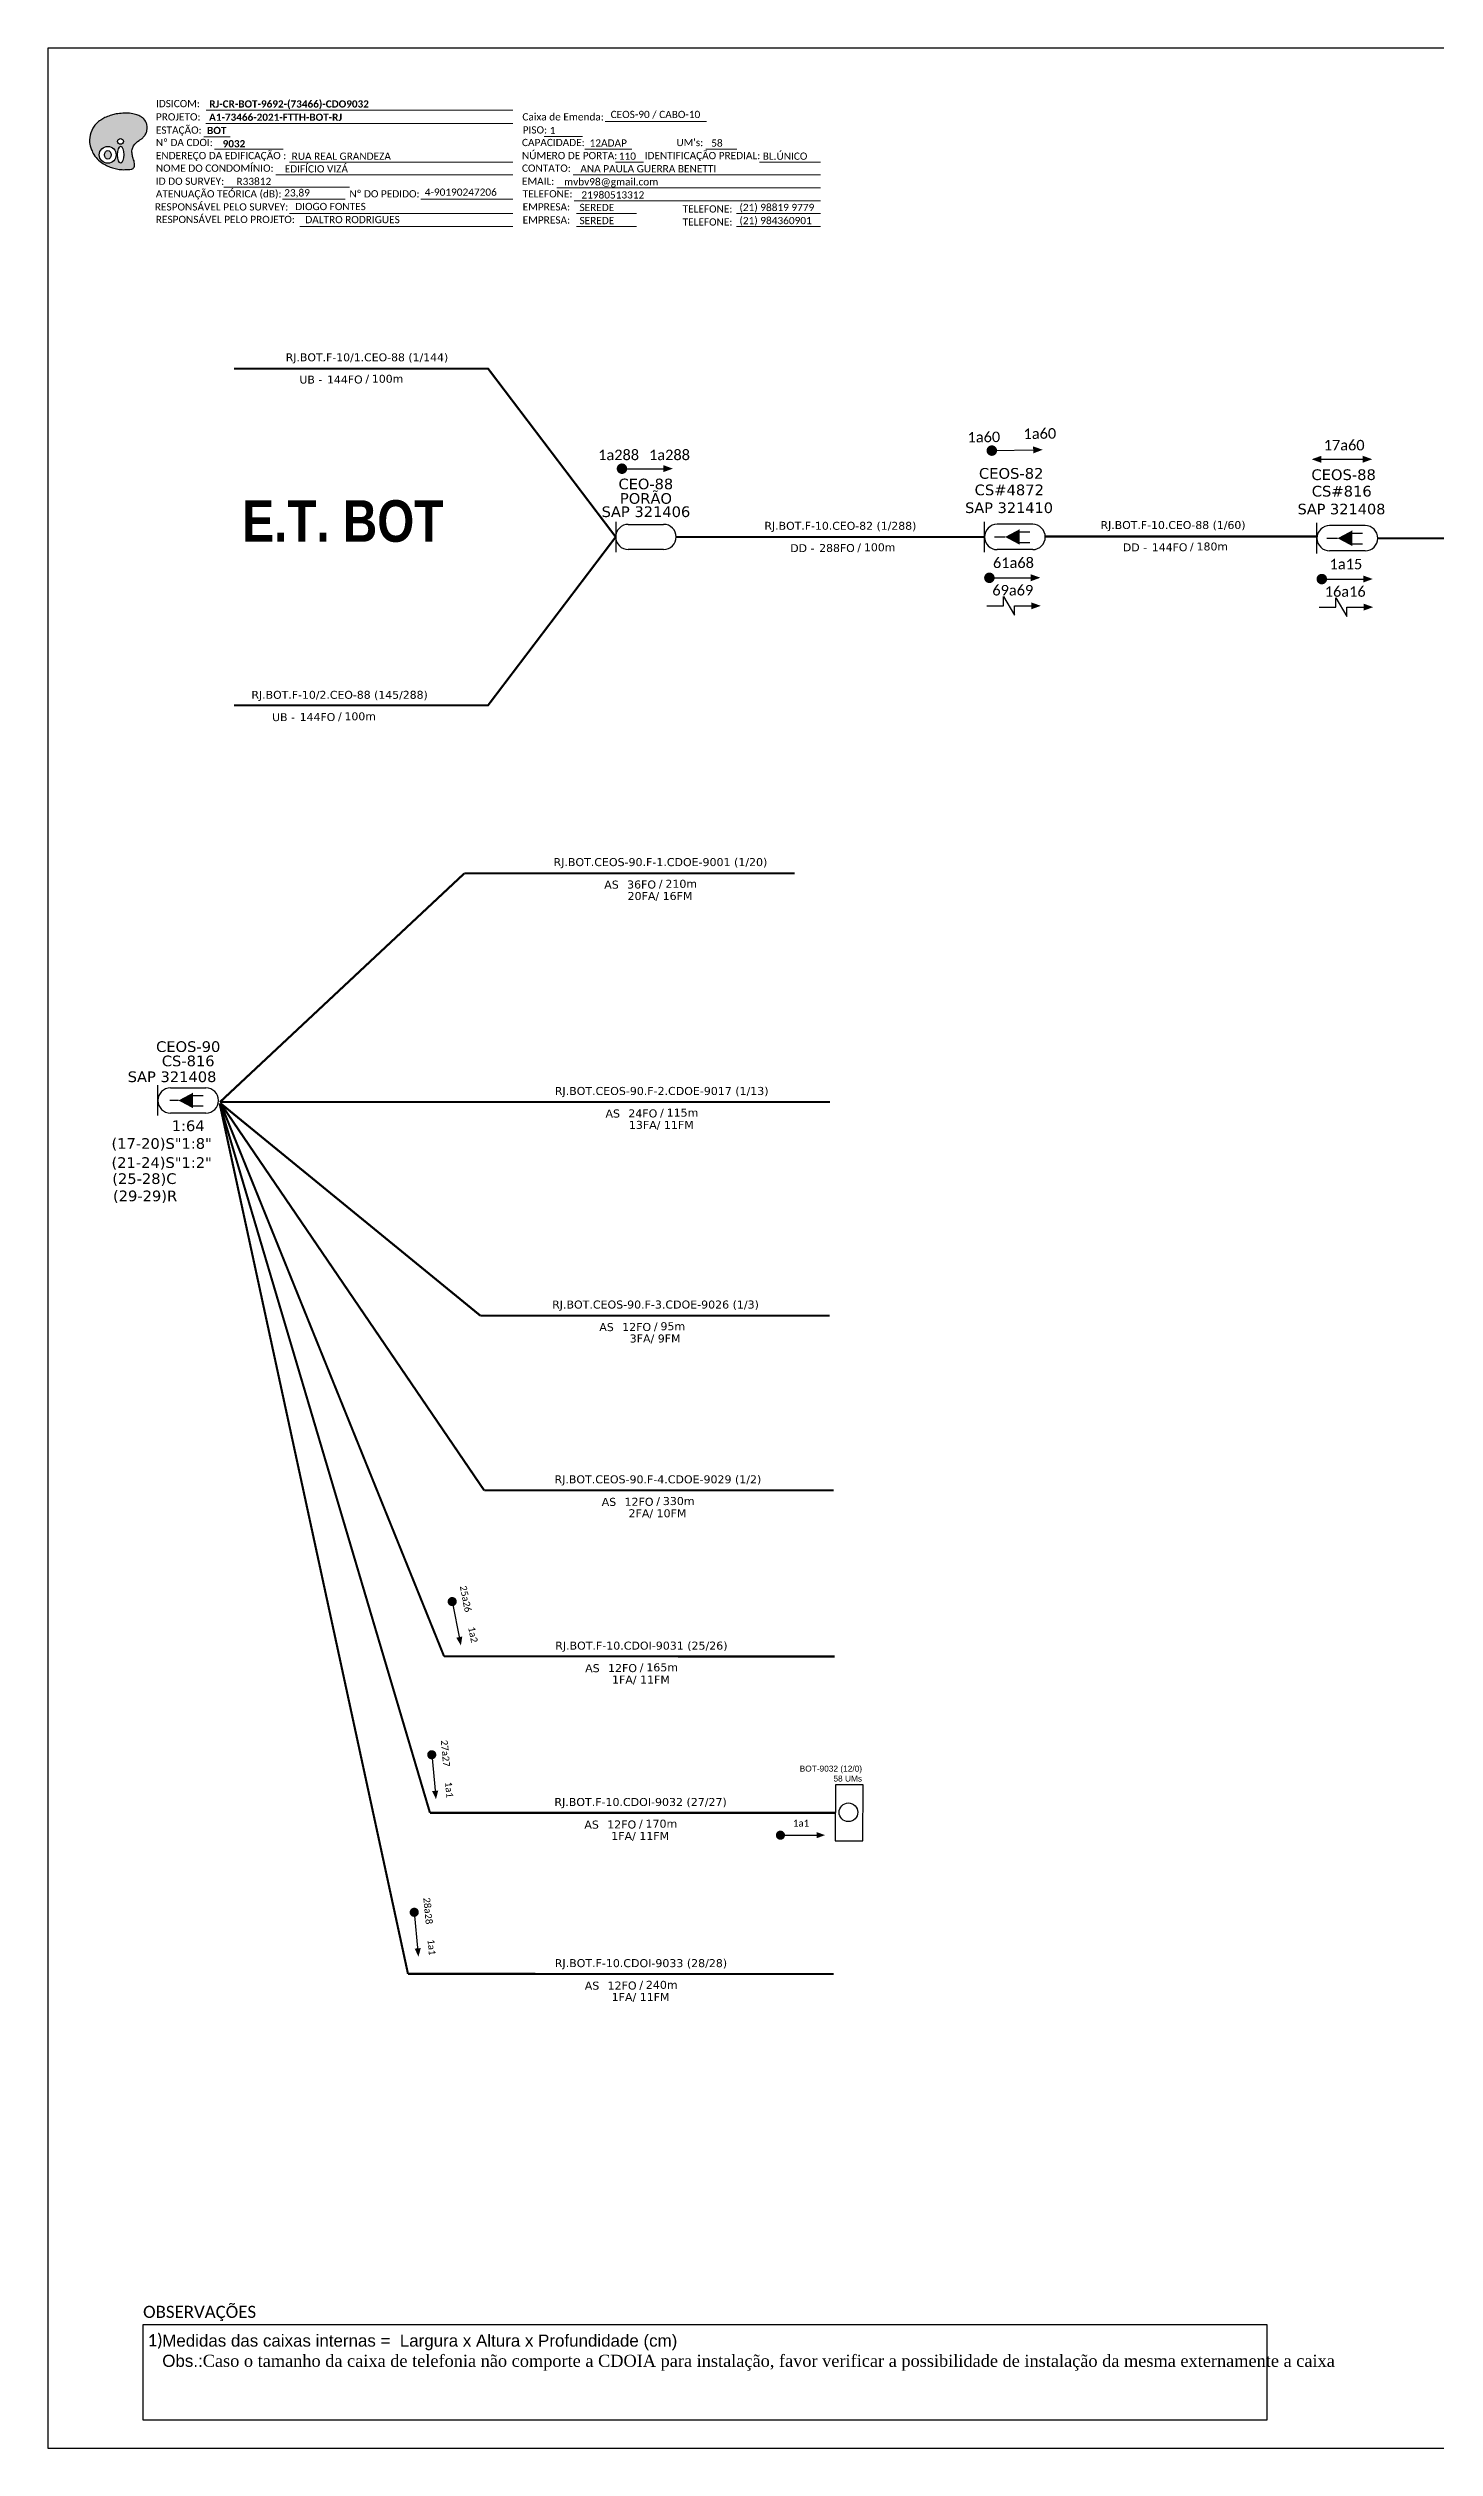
# Model space of a CAD drawing. Header units: metres. Extents: x -1286 to 457, y -500 to 94.
# Drawn here: x -1286 to -943, y -500 to 94 of the extents above; entities that cross this region are included whole.
import ezdxf
from ezdxf.enums import TextEntityAlignment as Align

# ---------------------------------------------------------------- set-up
doc = ezdxf.new("R2010")
doc.units = ezdxf.units.M
for name, color, linetype in [('20.4-CEOS', 1, 'Continuous'), ('20.5-CABO AÉREO', 1, 'Continuous'), ('20.5-CEO', 1, 'Continuous'), ('CAP a instalar', 1, 'Continuous'), ('E.T.', 7, 'Continuous'), ('Meio Fio', 7, 'Continuous'), ('SETA', 7, 'Continuous')]:
    doc.layers.add(name, color=color, linetype=linetype)
doc.layers.add('40.1-ETIQUETAS', color=1, linetype='Continuous', lineweight=20)
doc.styles.add('ARIAL', font='arial.ttf')
doc.styles.add('siredit', font='verdana.ttf')
doc.styles.add('SWISS BIT', font='swisscb.ttf')
doc.styles.add('WMF-Calibri0', font='calibri.ttf')
doc.styles.add('WMF-Calibri1', font='calibrib.ttf')
doc.linetypes.add('FENCELINE1', pattern='A,0.25,-0.1,[133,ltypeshp.shx,S=0.1,R=0,X=-0.1,Y=0],-0.1,1', length=1.45)

# ---------------------------------------------------------------- blocks, each defined once
blk = doc.blocks.new('OI')
h = blk.add_hatch(color=40)
edge = h.paths.add_edge_path()
edge.add_spline(control_points=[(4.35, -0.67), (3.92, -0.99), (3.26, -1.5), (2.81, -2.59), (2.9, -3.5), (3.06, -4.27), (3.31, -4.85), (3.37, -5.39), (3.4, -5.88), (3.2, -6.4), (2.54, -6.61), (1.65, -6.63), (0.55, -6.67), (-0.56, -6.42), (-1.61, -6.14), (-2.77, -5.61), (-3.92, -4.77), (-4.89, -3.7), (-5.34, -2.65), (-5.6, -1.94), (-5.85, -0.96), (-5.71, 0.47), (-5.1, 2.02), (-4.14, 3.02), (-3.3, 3.61), (-2.37, 4.16), (-1.36, 4.44), (-0.56, 4.7), (0.79, 4.85), (2.24, 4.97), (3.79, 4.57), (4.67, 4.21), (5.44, 3.65), (5.76, 2.99), (6.03, 2.21), (6.01, 1.46), (5.72, 0.64), (5.31, 0.08), (4.88, -0.38), (4.51, -0.55), (4.35, -0.67)], knot_values=[0, 0, 0, 0, 1.60434, 2.417191, 3.427595, 4.282808, 4.776746, 5.304182, 5.888771, 6.258406, 6.858137, 7.79129, 8.986195, 10.124242, 11.187857, 12.242908, 13.953784, 15.414161, 16.515391, 17.349188, 17.675853, 19.552021, 21.515531, 22.568638, 23.63245, 24.621084, 25.782718, 26.745347, 27.142653, 29.870543, 31.004649, 31.921532, 32.709589, 33.801391, 34.042471, 35.192333, 35.971461, 36.628871, 37.254359, 37.836911, 37.836911, 37.836911, 37.836911], degree=3, periodic=0)
h.paths.add_polyline_path([(1.13, -0.87, -1), (-0.04, -0.87, -1)], flags=16)
edge = h.paths.add_edge_path(flags=16)
edge.add_ellipse((0.56, -3.59), major_axis=(-0.02, 1.71), ratio=0.361305, start_angle=0, end_angle=360)
h.paths.add_polyline_path([(-0.36, -3.62, -1), (-3.8, -3.62, -1)], flags=16)
edge = h.paths.add_edge_path(flags=0)
edge.add_ellipse((-2.08, -3.62), major_axis=(0, 0.885), ratio=0.758294, start_angle=0, end_angle=360)
at = {"color": 40}
for centre, radius in [((-2.08, -3.62), 1.72), ((0.54, -0.87), 0.587)]:
    blk.add_circle(centre, radius, dxfattribs=at)
blk.add_ellipse((-2.08, -3.62), major_axis=(0, 0.885), ratio=0.758294, start_param=-3.141592653589792, end_param=3.141592653589792, dxfattribs=at)
blk.add_ellipse((0.56, -3.59), major_axis=(-0.02, 1.71), ratio=0.361305, dxfattribs=at)
at = {"color": 40, "start_tangent": (-0.800898, -0.598801), "end_tangent": (-0.800898, -0.598801)}
blk.add_spline([(4.35, -0.67), (3.2, -1.78), (2.9, -2.54), (2.92, -3.55), (3.12, -4.38), (3.28, -4.85), (3.37, -5.37), (3.35, -5.95), (3.2, -6.29), (2.66, -6.55), (1.73, -6.63), (0.54, -6.62), (-0.58, -6.41), (-1.6, -6.11), (-2.56, -5.67), (-3.95, -4.67), (-4.89, -3.56), (-5.37, -2.56), (-5.64, -1.78), (-5.72, -1.46), (-5.63, 0.42), (-4.84, 2.22), (-4.13, 2.99), (-3.27, 3.62), (-2.4, 4.09), (-1.3, 4.47), (-0.37, 4.72), (0.02, 4.77), (2.75, 4.8), (3.85, 4.53), (4.69, 4.16), (5.31, 3.68), (5.85, 2.73), (5.93, 2.5), (5.94, 1.35), (5.67, 0.62), (5.29, 0.08), (4.84, -0.36), (4.35, -0.67)], degree=3, dxfattribs=at)
blk = doc.blocks.new('ETIQUETA_RS5F')
at = {"layer": '40.1-ETIQUETAS', "color": 0, "style": 'siredit'}
blk.add_text('/', height=1.5, dxfattribs=at).set_placement((1.58, -1.95), align=Align.MIDDLE_RIGHT)
for tag, p in [('ETIQUETA_R_PRIMARIA', (1.21, 4.1)), ('ETIQUETA_R_SECUNDARIA', (1.21, 2.1)), ('F_ATIVAS/F_MORTAS', (1.14, -4.24))]:
    blk.add_attdef(tag, text='', height=1.5, dxfattribs=at).set_placement(p, align=Align.MIDDLE_CENTER)
for tag, p in [('TIPO_CABO', (-6.58, -2.12)), ('CAP_CABO', (0.4, -2.09))]:
    blk.add_attdef(tag, text='', height=1.5, dxfattribs=at).set_placement(p, align=Align.MIDDLE_RIGHT)
blk.add_attdef('METROS', text='', height=1.5, dxfattribs=at).set_placement((2.14, -1.95), align=Align.MIDDLE_LEFT)
for tag, p in [('FUSÃO_1', (0.85, -8.39)), ('FUSÃO_2', (0.85, -10.6)), ('FUSÃO_3', (0.85, -12.93)), ('FUSÃO_4', (0.85, -15.14)), ('FUSÃO_5', (0.85, -17.16))]:
    blk.add_attdef(tag, text='', height=1.5, dxfattribs=at).set_placement(p, align=Align.CENTER)

msp = doc.modelspace()

# ---------------------------------------------------------------- linework, layer by layer
at = {"color": 0}
for p, q in [((-1262.5, -469.23), (-984.25, -469.23)), ((-1262.5, -492.93), (-1262.5, -469.23)), ((-984.25, -469.23), (-984.25, -492.93)), ((-984.25, -492.93), (-1262.5, -492.93))]:
    msp.add_line(p, q, dxfattribs=at)
msp.add_lwpolyline([(-1286.07, -499.81), (-445.07, -499.81), (-445.07, 94.19), (-1286.07, 94.19)], close=True)
at = {"color": 7, "lineweight": 0}
for points in [[(-1246.94, 78.79), (-1170.96, 78.79)], [(-1247.47, 72.24), (-1240.92, 72.24)], [(-1246.97, 75.52), (-1171.01, 75.52)], [(-1163.19, 72.28), (-1153.71, 72.28)], [(-1148.15, 76.01), (-1123.01, 76.01)], [(-1244.81, 69.17), (-1227.84, 69.17)], [(-1226.24, 65.93), (-1170.98, 65.93)], [(-1153.14, 69.17), (-1141.52, 69.17)], [(-1145.56, 65.93), (-1138.61, 65.93)], [(-1123.2, 69.17), (-1115.53, 69.17)], [(-1109.86, 65.93), (-1094.82, 65.93)], [(-1242.49, 59.75), (-1211.44, 59.75)], [(-1229.65, 62.82), (-1170.98, 62.82)], [(-1160.06, 59.58), (-1094.8, 59.58)], [(-1156.02, 62.82), (-1094.8, 62.82)], [(-1227.96, 56.79), (-1212.45, 56.79)], [(-1193.73, 56.79), (-1170.96, 56.79)], [(-1155.78, 56.34), (-1094.8, 56.34)], [(-1226.24, 53.23), (-1170.98, 53.23)], [(-1223.75, 49.99), (-1170.98, 49.99)], [(-1155.17, 53.23), (-1140.37, 53.23)], [(-1155.17, 49.99), (-1140.37, 49.99)], [(-1115.57, 53.23), (-1094.8, 53.23)], [(-1115.57, 49.99), (-1094.8, 49.99)]]:
    msp.add_lwpolyline(points, dxfattribs=at)
at = {"color": 7}
for points, const_width in [([(-1053.03, -5.46, 1), (-1051.73, -5.44, 1)], 1.3), ([(-1144.6, -9.93, 1), (-1143.31, -9.93, 1)], 1.3), ([(-1053.63, -36.93, 1), (-1052.33, -36.93, 1)], 1.3), ([(-971.32, -37.25, 1), (-970.02, -37.25, 1)], 1.3), ([(-1186.09, -289.76, 1), (-1185.87, -290.87, 1)], 1.13), ([(-1191.1, -327.66, 1), (-1190.99, -328.79, 1)], 1.13), ([(-1105.28, -348.14, 1), (-1104.15, -348.14, 1)], 1.13), ([(-1195.44, -366.65, 1), (-1195.33, -367.78, 1)], 1.13)]:
    msp.add_lwpolyline(points, format="xyb", close=True, dxfattribs=dict(at, const_width=const_width))
for points in [[(-1049.51, -43.87), (-1049.51, -41.58), (-1046.77, -46.16), (-1046.77, -43.87)], [(-967.2, -44.19), (-967.2, -41.9), (-964.46, -46.48), (-964.46, -44.19)]]:
    msp.add_lwpolyline(points, dxfattribs=at)
at = {"color": 1}
msp.add_lwpolyline([(-1091.15, -349.53), (-1084.28, -349.57), (-1084.2, -335.71), (-1091.07, -335.67)], close=True, dxfattribs=at)
at = {"layer": '20.4-CEOS', "color": 7}
for p, q in [((-1042.26, -23.69), (-1051.05, -23.69)), ((-959.95, -24.01), (-968.74, -24.01)), ((-1042.26, -29.95), (-1051.05, -29.95)), ((-959.95, -30.27), (-968.74, -30.27)), ((-1255.72, -163.17), (-1246.97, -163.17)), ((-1246.97, -169.41), (-1255.72, -169.41))]:
    msp.add_line(p, q, dxfattribs=at)
for points in [[(-1054.18, -30.6), (-1054.18, -23.04)], [(-971.87, -30.92), (-971.87, -23.36)], [(-1051.75, -26.82), (-1049.08, -26.82)], [(-1051.75, -26.82), (-1049.08, -26.82)], [(-1045.61, -25.58), (-1042.94, -25.58)], [(-1045.61, -25.58), (-1042.94, -25.58)], [(-1045.61, -28.18), (-1042.94, -28.18)], [(-1045.61, -28.18), (-1042.94, -28.18)], [(-969.44, -27.14), (-966.77, -27.14)], [(-969.44, -27.14), (-966.77, -27.14)], [(-963.3, -25.9), (-960.63, -25.9)], [(-963.3, -25.9), (-960.63, -25.9)], [(-963.3, -28.5), (-960.63, -28.5)], [(-963.3, -28.5), (-960.63, -28.5)], [(-1258.84, -170.05), (-1258.84, -162.52)], [(-1253.76, -166.29), (-1255.87, -166.29)], [(-1250.31, -165.05), (-1247.65, -165.05)], [(-1250.31, -167.64), (-1247.65, -167.64)]]:
    msp.add_lwpolyline(points, dxfattribs=at)
for points in [[(-1049.08, -26.82, 0, 3.87, 0), (-1045.45, -26.82, 3.87, 3.87, 0)], [(-1049.08, -26.82, 0, 3.87, 0), (-1045.45, -26.82, 3.87, 3.87, 0)], [(-966.77, -27.14, 0, 3.87, 0), (-963.14, -27.14, 3.87, 3.87, 0)], [(-966.77, -27.14, 0, 3.87, 0), (-963.14, -27.14, 3.87, 3.87, 0)], [(-1253.76, -166.29, 0, 3.85, 0), (-1250.15, -166.29, 3.85, 3.85, 0)]]:
    msp.add_lwpolyline(points, format="xyseb", dxfattribs=at)
for centre, radius, start, end in [((-1051.05, -26.82), 3.13, 90, 270), ((-1042.26, -26.82), 3.13, 270, 90), ((-968.74, -27.14), 3.13, 90, 270), ((-959.95, -27.14), 3.13, 270, 90), ((-1255.72, -166.29), 3.12, 90, 270), ((-1246.97, -166.29), 3.12, 270, 90)]:
    msp.add_arc(centre, radius, start, end, dxfattribs=at)
at = {"layer": '20.5-CABO AÉREO', "color": 7, "ltscale": 50, "const_width": 0.524}
for points in [[(-1240.04, 14.84), (-1177.1, 14.84), (-1145.5, -26.82)], [(-1240.04, -68.48), (-1177.1, -68.48), (-1145.5, -26.82)], [(-1130.45, -26.82), (-1054.18, -26.82)], [(-1039.07, -26.72), (-972.07, -26.72)], [(-956.82, -27.14), (-880.55, -27.14)]]:
    msp.add_lwpolyline(points, dxfattribs=at)
at = {"layer": '20.5-CEO', "color": 7}
for p, q in [((-1142.39, -23.7), (-1133.64, -23.7)), ((-1133.64, -29.94), (-1142.39, -29.94))]:
    msp.add_line(p, q, dxfattribs=at)
msp.add_lwpolyline([(-1145.5, -23.06), (-1145.5, -30.58)], dxfattribs=at)
for centre, start, end in [((-1142.39, -26.82), 90, 270), ((-1133.64, -26.82), 270, 90)]:
    msp.add_arc(centre, 3.12, start, end, dxfattribs=at)
at = {"layer": 'CAP a instalar', "color": 7, "linetype": 'FENCELINE1', "ltscale": 7, "const_width": 0.529}
for points in [[(-1243.48, -166.68), (-1182.98, -110.09)], [(-1101.15, -110.09), (-1182.98, -110.09)], [(-1243.57, -167.01), (-1196.93, -382.46)], [(-1243.48, -166.68), (-1092.45, -166.69)], [(-1243.33, -167.01), (-1187.99, -303.88)], [(-1178.06, -262.8), (-1243.33, -167.01)], [(-1179.02, -219.54), (-1243.33, -167.01)], [(-1179.02, -219.54), (-1092.51, -219.55)], [(-1178.06, -262.8), (-1091.54, -262.8)], [(-1187.99, -303.88), (-1091.32, -303.9)], [(-1196.93, -382.46), (-1091.52, -382.48)]]:
    msp.add_lwpolyline(points, dxfattribs=at)
at = {"layer": 'CAP a instalar', "color": 1, "linetype": 'FENCELINE1', "ltscale": 7, "const_width": 0.529}
for points in [[(-1243.57, -167.01), (-1191.49, -342.59)], [(-1191.49, -342.59), (-1091.11, -342.6)]]:
    msp.add_lwpolyline(points, dxfattribs=at)
at = {"layer": 'Meio Fio', "color": 1}
msp.add_circle((-1087.88, -342.47), 2.31, dxfattribs=at)
at = {"layer": 'SETA', "color": 7}
for points in [[(-1052.38, -5.45), (-1041.24, -5.28)], [(-1143.95, -9.93), (-1132.81, -9.93)], [(-970.81, -7.6), (-959.67, -7.6)], [(-1052.98, -36.93), (-1041.84, -36.93)], [(-970.67, -37.25), (-959.53, -37.25)], [(-1053.64, -43.87), (-1049.51, -43.87)], [(-1046.77, -43.87), (-1042.63, -43.87)], [(-971.33, -44.19), (-967.2, -44.19)], [(-964.46, -44.19), (-960.32, -44.19)], [(-1185.98, -290.32), (-1184.1, -299.89)], [(-1191.05, -328.23), (-1190.13, -337.94)], [(-1104.71, -348.14), (-1094.96, -348.14)], [(-1195.38, -367.21), (-1194.47, -376.92)]]:
    msp.add_lwpolyline(points, dxfattribs=at)
for points in [[(-1042.15, -4.41), (-1039.76, -5.24), (-1042.12, -6.14)], [(-1133.71, -9.05), (-1131.33, -9.91), (-1133.71, -10.78)], [(-970.81, -6.74), (-973.19, -7.6), (-970.81, -8.47)], [(-960.56, -6.72), (-958.19, -7.59), (-960.56, -8.45)], [(-1042.73, -36.05), (-1040.36, -36.91), (-1042.73, -37.78)], [(-960.42, -36.37), (-958.05, -37.23), (-960.42, -38.1)], [(-1042.63, -43.01), (-1040.25, -43.87), (-1042.63, -44.73)], [(-960.32, -43.33), (-957.94, -44.19), (-960.32, -45.05)], [(-1183.49, -298.97), (-1183.83, -301.16), (-1184.97, -299.26)], [(-1189.44, -337.09), (-1190, -339.23), (-1190.95, -337.23)], [(-1095.74, -347.37), (-1093.66, -348.12), (-1095.74, -348.88)], [(-1193.77, -376.07), (-1194.33, -378.21), (-1195.28, -376.21)]]:
    msp.add_solid(points, dxfattribs=at)

# ---------------------------------------------------------------- block references
at = {"color": 7, "xscale": 1.213923925163967, "yscale": 1.213923925163967, "zscale": 1.213923925163967, "rotation": 0.1532896023949059}
msp.add_blockref('OI', (-1268.76, 72.14), dxfattribs=at)
at = {"layer": '40.1-ETIQUETAS', "color": 7}
ref = msp.add_blockref('ETIQUETA_RS5F', (-1208.64, 14.89), dxfattribs=dict(at, xscale=1.309090909090909, yscale=1.309090909090909, zscale=1.309090909090909))
ref.add_attrib('ETIQUETA_R_SECUNDARIA', 'RJ.BOT.F-10/1.CEO-88 (1/144)', dxfattribs={"color": 0, "height": 1.9636, "style": 'siredit'}).set_placement((-1207.09, 17.64), align=Align.MIDDLE_CENTER)
ref.add_attrib('TIPO_CABO', 'UB - ', dxfattribs={"color": 0, "height": 1.964, "style": 'siredit'}).set_placement((-1217.3, 12.12), align=Align.MIDDLE_RIGHT)
ref.add_attrib('CAP_CABO', '144FO', dxfattribs={"color": 0, "height": 1.964, "style": 'siredit'}).set_placement((-1208.16, 12.15), align=Align.MIDDLE_RIGHT)
ref.add_attrib('METROS', '100m', dxfattribs={"color": 0, "height": 1.964, "style": 'siredit'}).set_placement((-1205.87, 12.33), align=Align.MIDDLE_LEFT)
ref = msp.add_blockref('ETIQUETA_RS5F', (-1215.41, -68.65), dxfattribs=dict(at, xscale=1.309090909090909, yscale=1.309090909090909, zscale=1.309090909090909))
ref.add_attrib('ETIQUETA_R_SECUNDARIA', 'RJ.BOT.F-10/2.CEO-88 (145/288)', dxfattribs={"color": 0, "height": 1.9636, "style": 'siredit'}).set_placement((-1213.86, -65.89), align=Align.MIDDLE_CENTER)
ref.add_attrib('TIPO_CABO', 'UB - ', dxfattribs={"color": 0, "height": 1.964, "style": 'siredit'}).set_placement((-1224.07, -71.42), align=Align.MIDDLE_RIGHT)
ref.add_attrib('CAP_CABO', '144FO', dxfattribs={"color": 0, "height": 1.964, "style": 'siredit'}).set_placement((-1214.93, -71.39), align=Align.MIDDLE_RIGHT)
ref.add_attrib('METROS', '100m', dxfattribs={"color": 0, "height": 1.964, "style": 'siredit'}).set_placement((-1212.65, -71.21), align=Align.MIDDLE_LEFT)

# ---------------------------------------------------------------- texts
at = {"color": 7, "lineweight": 0, "style": 'WMF-Calibri0'}
for s, height, p in [('PROJETO:', 1.793, (-1259.34, 76.26)), ('IDSICOM:', 1.793, (-1259.34, 79.54)), ('Caixa de Emenda:', 1.7927, (-1168.6, 76.26)), ('ESTAÇÃO:', 1.793, (-1259.36, 72.98)), ('Nº DA CDOI:', 1.7927, (-1259.36, 69.91)), ('CAPACIDADE:', 1.7927, (-1168.71, 69.91)), ('PISO:', 1.793, (-1168.53, 73.03)), ("UM's:", 1.793, (-1130.47, 69.91)), ('ENDEREÇO DA EDIFICAÇÃO :', 1.7927, (-1259.36, 66.68)), ('NOME DO CONDOMÍNIO:', 1.7927, (-1259.36, 63.56)), ('CONTATO:', 1.793, (-1168.71, 63.56)), ('NÚMERO DE PORTA:', 1.7927, (-1168.71, 66.68)), ('IDENTIFICAÇÃO PREDIAL:', 1.7927, (-1138.34, 66.68)), ('ATENUAÇÃO TEÓRICA (dB):', 1.7927, (-1259.36, 57.21)), ('ID DO SURVEY:', 1.7927, (-1259.36, 60.33)), ('EMAIL:', 1.793, (-1168.71, 60.33)), ('RESPONSÁVEL PELO SURVEY:', 1.7927, (-1259.6, 53.98)), ('Nº DO PEDIDO:', 1.7927, (-1211.44, 57.21)), ('TELEFONE:', 1.793, (-1168.53, 57.21)), ('EMPRESA:', 1.793, (-1168.53, 53.98)), ('TELEFONE:', 1.793, (-1128.93, 53.47)), ('RESPONSÁVEL PELO PROJETO:', 1.7927, (-1259.36, 50.87)), ('EMPRESA:', 1.793, (-1168.53, 50.74)), ('TELEFONE:', 1.793, (-1128.93, 50.24))]:
    msp.add_text(s, height=height, dxfattribs=at).set_placement(p)
at = {"color": 7}
for s, height, style, p in [('A1-73466-2021-FTTH-BOT-RJ', 1.7927, 'WMF-Calibri1', (-1246.18, 76.17)), ('RJ-CR-BOT-9692-(73466)-CDO9032', 1.7927, 'WMF-Calibri1', (-1246.14, 79.45)), ('CEOS-90 / CABO-10', 1.7927, 'WMF-Calibri0', (-1146.75, 76.85)), ('BOT', 1.793, 'WMF-Calibri1', (-1246.68, 72.89)), ('1', 1.79, 'WMF-Calibri0', (-1161.84, 72.88)), ('12ADAP', 1.793, 'WMF-Calibri0', (-1151.96, 69.79)), ('58', 1.793, 'WMF-Calibri0', (-1121.85, 69.77)), ('EDIFÍCIO VIZÁ', 1.7927, 'WMF-Calibri0', (-1227.45, 63.39)), ('RUA REAL GRANDEZA ', 1.7927, 'WMF-Calibri0', (-1225.73, 66.52)), ('110', 1.793, 'WMF-Calibri0', (-1144.74, 66.53)), ('BL.ÚNICO', 1.793, 'WMF-Calibri0', (-1109.1, 66.53)), ('R33812', 1.793, 'WMF-Calibri0', (-1239.4, 60.28)), ('4-90190247206', 1.7927, 'WMF-Calibri0', (-1192.78, 57.62)), ('mvbv98@gmail.com', 1.7927, 'WMF-Calibri0', (-1158.28, 60.18)), ('ANA PAULA GUERRA BENETTI', 1.7927, 'WMF-Calibri0', (-1154.25, 63.42)), ('23,89', 1.793, 'WMF-Calibri0', (-1227.58, 57.45)), ('DIOGO FONTES', 1.7927, 'WMF-Calibri0', (-1224.84, 54.07)), ('SEREDE', 1.793, 'WMF-Calibri0', (-1154.47, 53.83)), ('21980513312', 1.7927, 'WMF-Calibri0', (-1154, 56.94)), ('(21) 98819 9779', 1.7927, 'WMF-Calibri0', (-1114.86, 53.83)), ('DALTRO RODRIGUES', 1.7927, 'WMF-Calibri0', (-1222.35, 50.83)), ('SEREDE', 1.793, 'WMF-Calibri0', (-1154.47, 50.59)), ('(21) 984360901', 1.7927, 'WMF-Calibri0', (-1114.86, 50.59))]:
    msp.add_text(s, height=height, dxfattribs=dict(at, style=style)).set_placement(p)
at = {"color": 7, "style": 'WMF-Calibri1'}
msp.add_text('9032', height=1.793, dxfattribs=at).set_placement((-1240.02, 69.6), align=Align.CENTER)
at = {"style": 'WMF-Calibri0'}
msp.add_text('OBSERVAÇÕES', height=3, dxfattribs=at).set_placement((-1262.52, -467.61))
at = {"color": 7, "attachment_point": 5}
for s, insert, char_height, width, rotation in [('{\\fCalibri|b0|i0|c0|p34;\\C7;1a60}', (-1040.49, -1.25), 2.592, 32.865, 0.88319), ('{\\fCalibri|b0|i0|c0|p34;\\C7;1a60}', (-1054.35, -2.11), 2.592, 32.865, 0.88319), ('{\\fCalibri|b0|i0|c0|p34;\\C7;25a26}', (-1182.64, -289.64), 1.7019, 28.7725, 281.1522), ('{\\fCalibri|b0|i0|c0|p34;\\C7;1a2}', (-1180.83, -298.5), 1.7019, 28.7725, 281.1522), ('{\\fCalibri|b0|i0|c0|p34;\\C7;27a27}', (-1187.66, -327.89), 1.7019, 28.7725, 275.37376), ('\\C7;\\fCalibri|b0|i0|c0|p34;1a1', (-1186.74, -336.89), 1.7019, 28.7725, 275.37376), ('{\\fCalibri|b0|i0|c0|p34;\\C7;28a28}', (-1191.99, -366.87), 1.7019, 28.7725, 275.37376), ('\\C7;\\fCalibri|b0|i0|c0|p34;1a1', (-1191.08, -375.87), 1.7019, 28.7725, 275.37376)]:
    msp.add_mtext(s, dxfattribs=dict(at, insert=insert, char_height=char_height, width=width, rotation=rotation))
for s, insert, char_height, width in [('{\\fCalibri|b0|i0|c0|p34;\\C7;1a288}', (-1144.78, -6.53), 2.592, 32.865), ('{\\fCalibri|b0|i0|c0|p34;\\C7;1a288}', (-1132.18, -6.53), 2.592, 32.865), ('{\\fCalibri|b0|i0|c0|p34;17a60}', (-965.14, -4.11), 2.592, 32.865), ('{\\fCalibri|b0|i0|c0|p34;\\C7;61a68}', (-1047.02, -33.22), 2.592, 32.865), ('{\\fCalibri|b0|i0|c0|p34;\\C7;1a15}', (-964.71, -33.55), 2.592, 32.865), ('{\\fCalibri|b0|i0|c0|p34;\\C7;69a69}', (-1047.18, -40.02), 2.592, 32.865), ('{\\fCalibri|b0|i0|c0|p34;\\C7;16a16}', (-964.87, -40.34), 2.592, 32.865), ('\\C7;\\fCalibri|b0|i0|c0|p34;1a1', (-1099.61, -345.16), 1.7019, 28.7725)]:
    msp.add_mtext(s, dxfattribs=dict(at, insert=insert, char_height=char_height, width=width))
at = {"color": 1, "insert": (-1084.5, -330.93), "char_height": 1.4729, "width": 23.9021, "attachment_point": 3, "rotation": 359.93629, "style": 'ARIAL'}
msp.add_mtext('BOT-9032 (12/0)\\P58 UMs', dxfattribs=at)
at = {"char_height": 3, "width": 277.1819, "attachment_point": 1}
for s, insert, style in [('1)', (-1261.44, -471.63), 'WMF-Calibri0'), ('Medidas das caixas internas =  Largura x Altura x Profundidade (cm)\\PObs.:{\\fTimes New Roman|b0|i0|c0|p16;Caso o tamanho da caixa de telefonia não comporte a CDOIA para instalação, favor verificar a possibilidade de instalação da mesma externamente a caixa}', (-1257.77, -471.72), 'ARIAL')]:
    msp.add_mtext(s, dxfattribs=dict(at, insert=insert, style=style))
at = {"layer": '20.4-CEOS', "color": 7, "style": 'siredit'}
for s, height, p in [('CEOS-82', 2.654, (-1047.58, -11.09)), ('CEOS-88', 2.654, (-965.27, -11.41)), ('CS#4872', 2.654, (-1048.05, -15.17)), ('CS#816', 2.654, (-965.74, -15.49)), ('SAP 321410', 2.618, (-1048.11, -19.59)), ('SAP 321408', 2.618, (-965.8, -19.91))]:
    msp.add_text(s, height=height, dxfattribs=at).set_placement(p, align=Align.MIDDLE_CENTER)
for s, height, p in [('CEO-88', 2.63, (-1138.04, -12.39)), ('CEOS-90', 2.644, (-1251.35, -151.64)), ('SAP 321408', 2.644, (-1255.35, -159.1)), ('CS-816', 2.644, (-1251.35, -155.18)), ('1:64', 2.644, (-1251.35, -171.23))]:
    msp.add_text(s, height=height, dxfattribs=at).set_placement(p, align=Align.TOP_CENTER)
for s, height, p in [('(17-20)S"1:8"', 2.6435, (-1270.34, -178.26)), ('(21-24)S"1:2"', 2.6435, (-1270.34, -182.98)), ('(25-28)C', 2.644, (-1270.15, -186.96)), ('(29-29)R', 2.644, (-1269.97, -191.23))]:
    msp.add_text(s, height=height, dxfattribs=at).set_placement(p)
at = {"layer": '20.5-CEO', "color": 7, "style": 'siredit'}
for s, p in [('PORÃO', (-1138.01, -15.97)), ('SAP 321406', (-1138.01, -19.25))]:
    msp.add_text(s, height=2.641, dxfattribs=at).set_placement(p, align=Align.TOP_CENTER)
at = {"layer": '40.1-ETIQUETAS', "color": 7, "style": 'siredit'}
for s, height, p in [('RJ.BOT.F-10.CEO-82 (1/288)', 1.9636, (-1089.87, -24.06)), ('RJ.BOT.F-10.CEO-88 (1/60)', 1.9636, (-1007.51, -23.87)), ('RJ.BOT.CEOS-90.F-1.CDOE-9001 (1/20)', 1.9851, (-1134.43, -107.29)), ('20FA/ 16FM', 1.985, (-1134.53, -115.69)), ('RJ.BOT.CEOS-90.F-2.CDOE-9017 (1/13)', 1.9851, (-1134.12, -163.94)), ('13FA/ 11FM', 1.985, (-1134.21, -172.34)), ('RJ.BOT.CEOS-90.F-3.CDOE-9026 (1/3)', 1.9851, (-1135.65, -216.8)), ('3FA/ 9FM', 1.985, (-1135.74, -225.2)), ('RJ.BOT.CEOS-90.F-4.CDOE-9029 (1/2)', 1.9851, (-1135.06, -260.06)), ('2FA/ 10FM', 1.985, (-1135.16, -268.46)), ('RJ.BOT.F-10.CDOI-9031 (25/26)', 1.9851, (-1139.15, -301.22)), ('1FA/ 11FM', 1.985, (-1139.25, -309.62)), ('RJ.BOT.F-10.CDOI-9033 (28/28)', 1.9851, (-1139.25, -379.8)), ('1FA/ 11FM', 1.985, (-1139.34, -388.2))]:
    msp.add_text(s, height=height, dxfattribs=at).set_placement(p, align=Align.MIDDLE_CENTER)
for s, height, p in [('DD - ', 1.964, (-1095.45, -29.59)), ('288FO', 1.964, (-1086.31, -29.56)), ('/', 1.96, (-1084.77, -29.38)), ('DD - ', 1.964, (-1013.09, -29.4)), ('144FO', 1.964, (-1003.95, -29.37)), ('/', 1.96, (-1002.41, -29.18)), ('AS', 1.985, (-1144.75, -112.87)), ('36FO', 1.985, (-1135.51, -112.84)), ('/', 1.99, (-1133.91, -112.66)), ('AS', 1.985, (-1144.44, -169.52)), ('24FO', 1.985, (-1135.2, -169.49)), ('/', 1.99, (-1133.59, -169.31)), ('AS', 1.985, (-1145.97, -222.38)), ('12FO', 1.985, (-1136.73, -222.35)), ('/', 1.99, (-1135.12, -222.17)), ('AS', 1.985, (-1145.38, -265.64)), ('12FO', 1.985, (-1136.14, -265.61)), ('/', 1.99, (-1134.54, -265.43)), ('AS', 1.985, (-1149.47, -306.8)), ('12FO', 1.985, (-1140.23, -306.77)), ('/', 1.99, (-1138.63, -306.59)), ('AS', 1.985, (-1149.57, -385.38)), ('12FO', 1.985, (-1140.33, -385.35)), ('/', 1.99, (-1138.72, -385.17))]:
    msp.add_text(s, height=height, dxfattribs=at).set_placement(p, align=Align.MIDDLE_RIGHT)
for s, height, p in [('100m', 1.964, (-1084.03, -29.38)), ('180m', 1.964, (-1001.67, -29.18)), ('210m', 1.985, (-1133.2, -112.66)), ('115m', 1.985, (-1132.89, -169.31)), ('95m', 1.985, (-1134.42, -222.17)), ('330m', 1.985, (-1133.83, -265.43)), ('165m', 1.985, (-1137.92, -306.59)), ('240m', 1.985, (-1138.02, -385.17))]:
    msp.add_text(s, height=height, dxfattribs=at).set_placement(p, align=Align.MIDDLE_LEFT)
at = {"layer": '40.1-ETIQUETAS', "color": 1, "style": 'siredit'}
for s, height, p in [('RJ.BOT.F-10.CDOI-9032 (27/27)', 1.9851, (-1139.34, -339.92)), ('1FA/ 11FM', 1.985, (-1139.44, -348.32))]:
    msp.add_text(s, height=height, dxfattribs=at).set_placement(p, align=Align.MIDDLE_CENTER)
for s, height, p in [('AS', 1.985, (-1149.67, -345.51)), ('12FO', 1.985, (-1140.43, -345.48)), ('/', 1.99, (-1138.82, -345.29))]:
    msp.add_text(s, height=height, dxfattribs=at).set_placement(p, align=Align.MIDDLE_RIGHT)
msp.add_text('170m', height=1.985, dxfattribs=at).set_placement((-1138.12, -345.29), align=Align.MIDDLE_LEFT)
at = {"layer": 'E.T.', "color": 7, "style": 'SWISS BIT'}
msp.add_text('E.T. BOT', height=10.291, dxfattribs=at).set_placement((-1213.06, -28.02), align=Align.CENTER)

doc.saveas('drawing.dxf')
